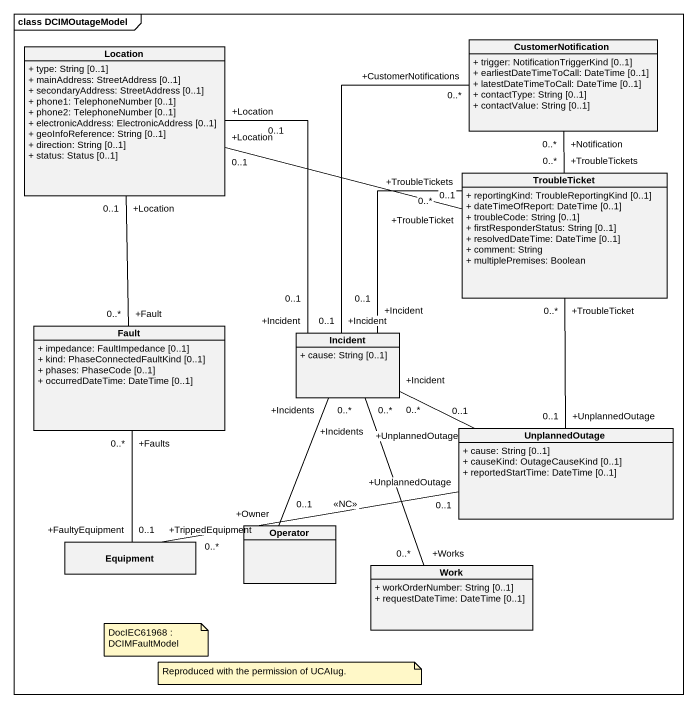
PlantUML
@startuml
mainframe class DCIMOutageModel
hide circle
hide empty members
skinparam classAttributeIconSize 0
class Location {
  + type: String [0..1]
  + mainAddress: StreetAddress [0..1]
  + secondaryAddress: StreetAddress [0..1]
  + phone1: TelephoneNumber [0..1]
  + phone2: TelephoneNumber [0..1]
  + electronicAddress: ElectronicAddress [0..1]
  + geoInfoReference: String [0..1]
  + direction: String [0..1]
  + status: Status [0..1]
}
class CustomerNotification {
  + trigger: NotificationTriggerKind [0..1]
  + earliestDateTimeToCall: DateTime [0..1]
  + latestDateTimeToCall: DateTime [0..1]
  + contactType: String [0..1]
  + contactValue: String [0..1]
}
class TroubleTicket {
  + reportingKind: TroubleReportingKind [0..1]
  + dateTimeOfReport: DateTime [0..1]
  + troubleCode: String [0..1]
  + firstResponderStatus: String [0..1]
  + resolvedDateTime: DateTime [0..1]
  + comment: String
  + multiplePremises: Boolean
}
class Fault {
  + impedance: FaultImpedance [0..1]
  + kind: PhaseConnectedFaultKind [0..1]
  + phases: PhaseCode [0..1]
  + occurredDateTime: DateTime [0..1]
}
class Incident {
  + cause: String [0..1]
}
class UnplannedOutage {
  + cause: String [0..1]
  + causeKind: OutageCauseKind [0..1]
  + reportedStartTime: DateTime [0..1]
}
class Equipment
class Operator
class Work {
  + workOrderNumber: String [0..1]
  + requestDateTime: DateTime [0..1]
}
CustomerNotification "+Notification\n0..*" -- "+TroubleTickets\n0..*" TroubleTicket
TroubleTicket "+TroubleTicket\n0..1" -left- "+Location\n0..1" Location
TroubleTicket "+TroubleTickets\n0..*" -left- "+Incident\n0..1" Incident
Fault "+Fault\n0..*" -up- "+Location\n0..1" Location
Fault "+Faults\n0..*" -- "+FaultyEquipment\n0..1" Equipment
Incident "+Incident\n0..1" -up- "+Location\n0..1" Location
Incident "+Incident\n0..1" -up- "+CustomerNotifications\n0..*" CustomerNotification
Incident "+Incident\n0..*" -right- "+UnplannedOutage\n0..1" UnplannedOutage
Incident "+Incidents\n0..*" -- "+Owner\n0..1" Operator
Incident "+Incidents\n0..*" -- "+Works\n0..*" Work
UnplannedOutage "+UnplannedOutage\n0..1" -up- "+TroubleTicket\n0..*" TroubleTicket
UnplannedOutage "+UnplannedOutage\n0..1" -left- "+TrippedEquipment\n0..*" Equipment : <<NC>>
note as N1
  DocIEC61968 : DCIMFaultModel
end note
note as N2
  Reproduced with the permission of UCAIug.
end note
@enduml
